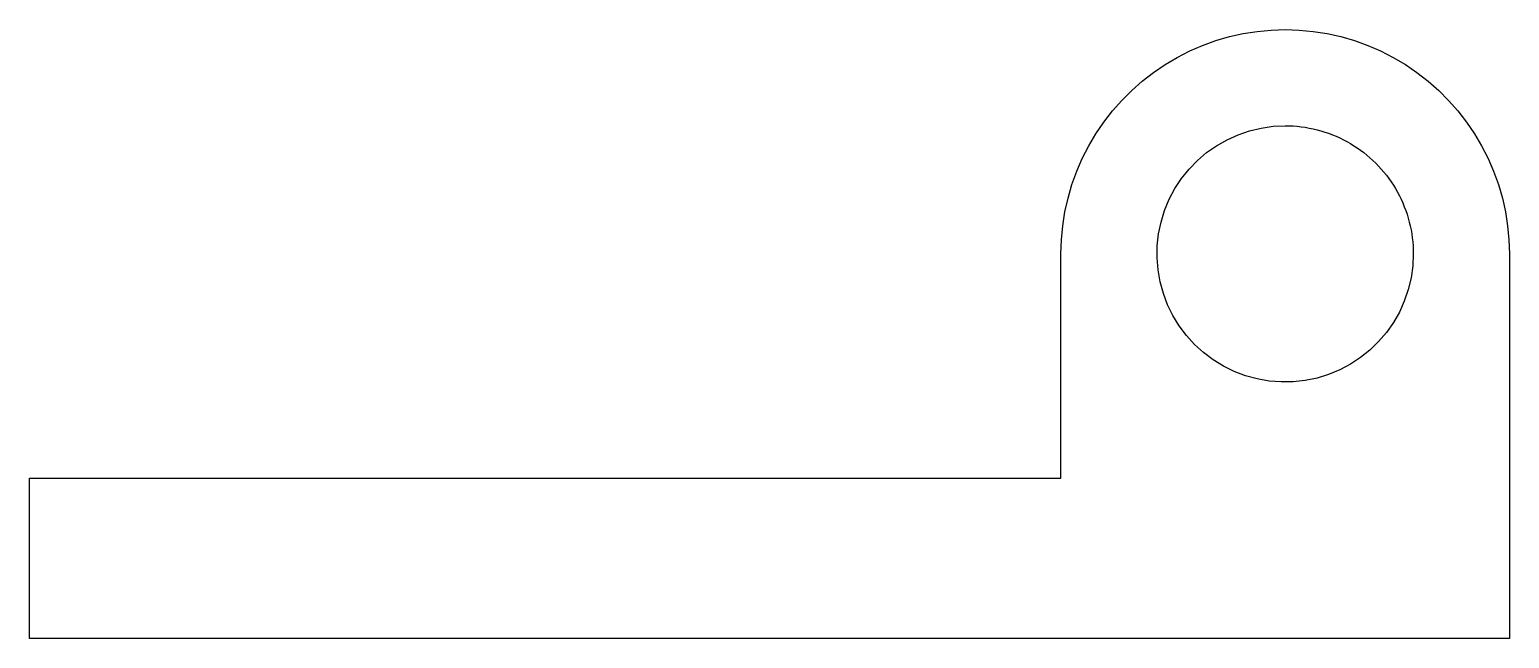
# Model space of a CAD drawing. Header units: metres. Extents: x -35.6 to 10.6, y 0 to 19.
import ezdxf

# ---------------------------------------------------------------- set-up
doc = ezdxf.new("R2010")
doc.units = ezdxf.units.M

msp = doc.modelspace()

# ---------------------------------------------------------------- linework, layer by layer
for points in [[(-3.4, 12), (-3.386, 12.44), (-3.345, 12.877), (-3.276, 13.312), (-3.18, 13.741), (-3.057, 14.163), (-2.908, 14.577), (-2.734, 14.98), (-2.534, 15.372), (-2.31, 15.751), (-2.063, 16.114), (-1.794, 16.462), (-1.503, 16.792), (-1.192, 17.103), (-0.862, 17.394), (-0.514, 17.663), (-0.151, 17.91), (0.228, 18.134), (0.62, 18.334), (1.023, 18.508), (1.437, 18.657), (1.859, 18.78), (2.288, 18.876), (2.723, 18.945), (3.16, 18.986), (3.6, 19), (4.04, 18.986), (4.477, 18.945), (4.912, 18.876), (5.341, 18.78), (5.763, 18.657), (6.177, 18.508), (6.58, 18.334), (6.972, 18.134), (7.351, 17.91), (7.714, 17.663), (8.062, 17.394), (8.392, 17.103), (8.703, 16.792), (8.994, 16.462), (9.263, 16.114), (9.51, 15.751), (9.734, 15.372), (9.934, 14.98), (10.108, 14.577), (10.257, 14.163), (10.38, 13.741), (10.476, 13.312), (10.545, 12.877), (10.586, 12.44), (10.6, 12)], [(7.6, 12), (7.582, 11.624), (7.529, 11.25), (7.441, 10.884), (7.319, 10.528), (7.164, 10.184), (6.977, 9.857), (6.761, 9.548), (6.516, 9.262), (6.245, 9), (5.951, 8.764), (5.636, 8.557), (5.303, 8.381), (4.955, 8.236), (4.595, 8.126), (4.226, 8.049), (3.851, 8.008), (3.474, 8.002), (3.099, 8.032), (2.727, 8.096), (2.364, 8.196), (2.011, 8.329), (1.673, 8.495), (1.352, 8.692), (1.05, 8.918), (0.772, 9.172), (0.518, 9.45), (0.292, 9.752), (0.095, 10.073), (-0.071, 10.411), (-0.204, 10.764), (-0.304, 11.127), (-0.368, 11.499), (-0.398, 11.874), (-0.392, 12.251), (-0.351, 12.626), (-0.274, 12.995), (-0.164, 13.355), (-0.019, 13.703), (0.157, 14.036), (0.364, 14.351), (0.6, 14.645), (0.862, 14.916), (1.148, 15.161), (1.457, 15.377), (1.784, 15.564), (2.128, 15.719), (2.484, 15.841), (2.85, 15.929), (3.224, 15.982), (3.6, 16)], [(3.6, 16), (3.726, 15.998), (3.851, 15.992), (3.976, 15.982), (4.101, 15.968), (4.226, 15.951), (4.35, 15.929), (4.473, 15.904), (4.595, 15.874), (4.716, 15.841), (4.836, 15.804), (4.955, 15.764), (5.072, 15.719), (5.189, 15.671), (5.303, 15.619), (5.416, 15.564), (5.527, 15.505), (5.636, 15.443), (5.743, 15.377), (5.848, 15.308), (5.951, 15.236), (6.052, 15.161), (6.15, 15.082), (6.245, 15), (6.338, 14.916), (6.428, 14.828), (6.516, 14.738), (6.6, 14.645), (6.682, 14.55), (6.761, 14.452), (6.836, 14.351), (6.908, 14.248), (6.977, 14.143), (7.043, 14.036), (7.105, 13.927), (7.164, 13.816), (7.219, 13.703), (7.271, 13.589), (7.319, 13.472), (7.364, 13.355), (7.404, 13.236), (7.441, 13.116), (7.474, 12.995), (7.504, 12.873), (7.529, 12.75), (7.551, 12.626), (7.568, 12.501), (7.582, 12.376), (7.592, 12.251), (7.598, 12.126), (7.6, 12)], [(-3.4, 5), (-3.4, 5.14), (-3.4, 5.28), (-3.4, 5.42), (-3.4, 5.56), (-3.4, 5.7), (-3.4, 5.84), (-3.4, 5.98), (-3.4, 6.12), (-3.4, 6.26), (-3.4, 6.4), (-3.4, 6.54), (-3.4, 6.68), (-3.4, 6.82), (-3.4, 6.96), (-3.4, 7.1), (-3.4, 7.24), (-3.4, 7.38), (-3.4, 7.52), (-3.4, 7.66), (-3.4, 7.8), (-3.4, 7.94), (-3.4, 8.08), (-3.4, 8.22), (-3.4, 8.36), (-3.4, 8.5), (-3.4, 8.64), (-3.4, 8.78), (-3.4, 8.92), (-3.4, 9.06), (-3.4, 9.2), (-3.4, 9.34), (-3.4, 9.48), (-3.4, 9.62), (-3.4, 9.76), (-3.4, 9.9), (-3.4, 10.04), (-3.4, 10.18), (-3.4, 10.32), (-3.4, 10.46), (-3.4, 10.6), (-3.4, 10.74), (-3.4, 10.88), (-3.4, 11.02), (-3.4, 11.16), (-3.4, 11.3), (-3.4, 11.44), (-3.4, 11.58), (-3.4, 11.72), (-3.4, 11.86), (-3.4, 12)], [(-3.4, 5), (-3.4, 5.14), (-3.4, 5.28), (-3.4, 5.42), (-3.4, 5.56), (-3.4, 5.7), (-3.4, 5.84), (-3.4, 5.98), (-3.4, 6.12), (-3.4, 6.26), (-3.4, 6.4), (-3.4, 6.54), (-3.4, 6.68), (-3.4, 6.82), (-3.4, 6.96), (-3.4, 7.1), (-3.4, 7.24), (-3.4, 7.38), (-3.4, 7.52), (-3.4, 7.66), (-3.4, 7.8), (-3.4, 7.94), (-3.4, 8.08), (-3.4, 8.22), (-3.4, 8.36), (-3.4, 8.5), (-3.4, 8.64), (-3.4, 8.78), (-3.4, 8.92), (-3.4, 9.06), (-3.4, 9.2), (-3.4, 9.34), (-3.4, 9.48), (-3.4, 9.62), (-3.4, 9.76), (-3.4, 9.9), (-3.4, 10.04), (-3.4, 10.18), (-3.4, 10.32), (-3.4, 10.46), (-3.4, 10.6), (-3.4, 10.74), (-3.4, 10.88), (-3.4, 11.02), (-3.4, 11.16), (-3.4, 11.3), (-3.4, 11.44), (-3.4, 11.58), (-3.4, 11.72), (-3.4, 11.86), (-3.4, 12)], [(10.6, 12), (10.6, 11.76), (10.6, 11.52), (10.6, 11.28), (10.6, 11.04), (10.6, 10.8), (10.6, 10.56), (10.6, 10.32), (10.6, 10.08), (10.6, 9.84), (10.6, 9.6), (10.6, 9.36), (10.6, 9.12), (10.6, 8.88), (10.6, 8.64), (10.6, 8.4), (10.6, 8.16), (10.6, 7.92), (10.6, 7.68), (10.6, 7.44), (10.6, 7.2), (10.6, 6.96), (10.6, 6.72), (10.6, 6.48), (10.6, 6.24), (10.6, 6), (10.6, 5.76), (10.6, 5.52), (10.6, 5.28), (10.6, 5.04), (10.6, 4.8), (10.6, 4.56), (10.6, 4.32), (10.6, 4.08), (10.6, 3.84), (10.6, 3.6), (10.6, 3.36), (10.6, 3.12), (10.6, 2.88), (10.6, 2.64), (10.6, 2.4), (10.6, 2.16), (10.6, 1.92), (10.6, 1.68), (10.6, 1.44), (10.6, 1.2), (10.6, 0.96), (10.6, 0.72), (10.6, 0.48), (10.6, 0.24), (10.6, 0)], [(-35.6, 0), (-35.6, 0.1), (-35.6, 0.2), (-35.6, 0.3), (-35.6, 0.4), (-35.6, 0.5), (-35.6, 0.6), (-35.6, 0.7), (-35.6, 0.8), (-35.6, 0.9), (-35.6, 1), (-35.6, 1.1), (-35.6, 1.2), (-35.6, 1.3), (-35.6, 1.4), (-35.6, 1.5), (-35.6, 1.6), (-35.6, 1.7), (-35.6, 1.8), (-35.6, 1.9), (-35.6, 2), (-35.6, 2.1), (-35.6, 2.2), (-35.6, 2.3), (-35.6, 2.4), (-35.6, 2.5), (-35.6, 2.6), (-35.6, 2.7), (-35.6, 2.8), (-35.6, 2.9), (-35.6, 3), (-35.6, 3.1), (-35.6, 3.2), (-35.6, 3.3), (-35.6, 3.4), (-35.6, 3.5), (-35.6, 3.6), (-35.6, 3.7), (-35.6, 3.8), (-35.6, 3.9), (-35.6, 4), (-35.6, 4.1), (-35.6, 4.2), (-35.6, 4.3), (-35.6, 4.4), (-35.6, 4.5), (-35.6, 4.6), (-35.6, 4.7), (-35.6, 4.8), (-35.6, 4.9), (-35.6, 5)], [(-35.6, 5), (-34.956, 5), (-34.312, 5), (-33.668, 5), (-33.024, 5), (-32.38, 5), (-31.736, 5), (-31.092, 5), (-30.448, 5), (-29.804, 5), (-29.16, 5), (-28.516, 5), (-27.872, 5), (-27.228, 5), (-26.584, 5), (-25.94, 5), (-25.296, 5), (-24.652, 5), (-24.008, 5), (-23.364, 5), (-22.72, 5), (-22.076, 5), (-21.432, 5), (-20.788, 5), (-20.144, 5), (-19.5, 5), (-18.856, 5), (-18.212, 5), (-17.568, 5), (-16.924, 5), (-16.28, 5), (-15.636, 5), (-14.992, 5), (-14.348, 5), (-13.704, 5), (-13.06, 5), (-12.416, 5), (-11.772, 5), (-11.128, 5), (-10.484, 5), (-9.84, 5), (-9.196, 5), (-8.552, 5), (-7.908, 5), (-7.264, 5), (-6.62, 5), (-5.976, 5), (-5.332, 5), (-4.688, 5), (-4.044, 5), (-3.4, 5)], [(-20, 5), (-19.668, 5), (-19.336, 5), (-19.004, 5), (-18.672, 5), (-18.34, 5), (-18.008, 5), (-17.676, 5), (-17.344, 5), (-17.012, 5), (-16.68, 5), (-16.348, 5), (-16.016, 5), (-15.684, 5), (-15.352, 5), (-15.02, 5), (-14.688, 5), (-14.356, 5), (-14.024, 5), (-13.692, 5), (-13.36, 5), (-13.028, 5), (-12.696, 5), (-12.364, 5), (-12.032, 5), (-11.7, 5), (-11.368, 5), (-11.036, 5), (-10.704, 5), (-10.372, 5), (-10.04, 5), (-9.708, 5), (-9.376, 5), (-9.044, 5), (-8.712, 5), (-8.38, 5), (-8.048, 5), (-7.716, 5), (-7.384, 5), (-7.052, 5), (-6.72, 5), (-6.388, 5), (-6.056, 5), (-5.724, 5), (-5.392, 5), (-5.06, 5), (-4.728, 5), (-4.396, 5), (-4.064, 5), (-3.732, 5), (-3.4, 5)], [(10.6, 0), (9.676, 0), (8.752, 0), (7.828, 0), (6.904, 0), (5.98, 0), (5.056, 0), (4.132, 0), (3.208, 0), (2.284, 0), (1.36, 0), (0.436, 0), (-0.488, 0), (-1.412, 0), (-2.336, 0), (-3.26, 0), (-4.184, 0), (-5.108, 0), (-6.032, 0), (-6.956, 0), (-7.88, 0), (-8.804, 0), (-9.728, 0), (-10.652, 0), (-11.576, 0), (-12.5, 0), (-13.424, 0), (-14.348, 0), (-15.272, 0), (-16.196, 0), (-17.12, 0), (-18.044, 0), (-18.968, 0), (-19.892, 0), (-20.816, 0), (-21.74, 0), (-22.664, 0), (-23.588, 0), (-24.512, 0), (-25.436, 0), (-26.36, 0), (-27.284, 0), (-28.208, 0), (-29.132, 0), (-30.056, 0), (-30.98, 0), (-31.904, 0), (-32.828, 0), (-33.752, 0), (-34.676, 0), (-35.6, 0)]]:
    msp.add_lwpolyline(points)

doc.saveas('drawing.dxf')
